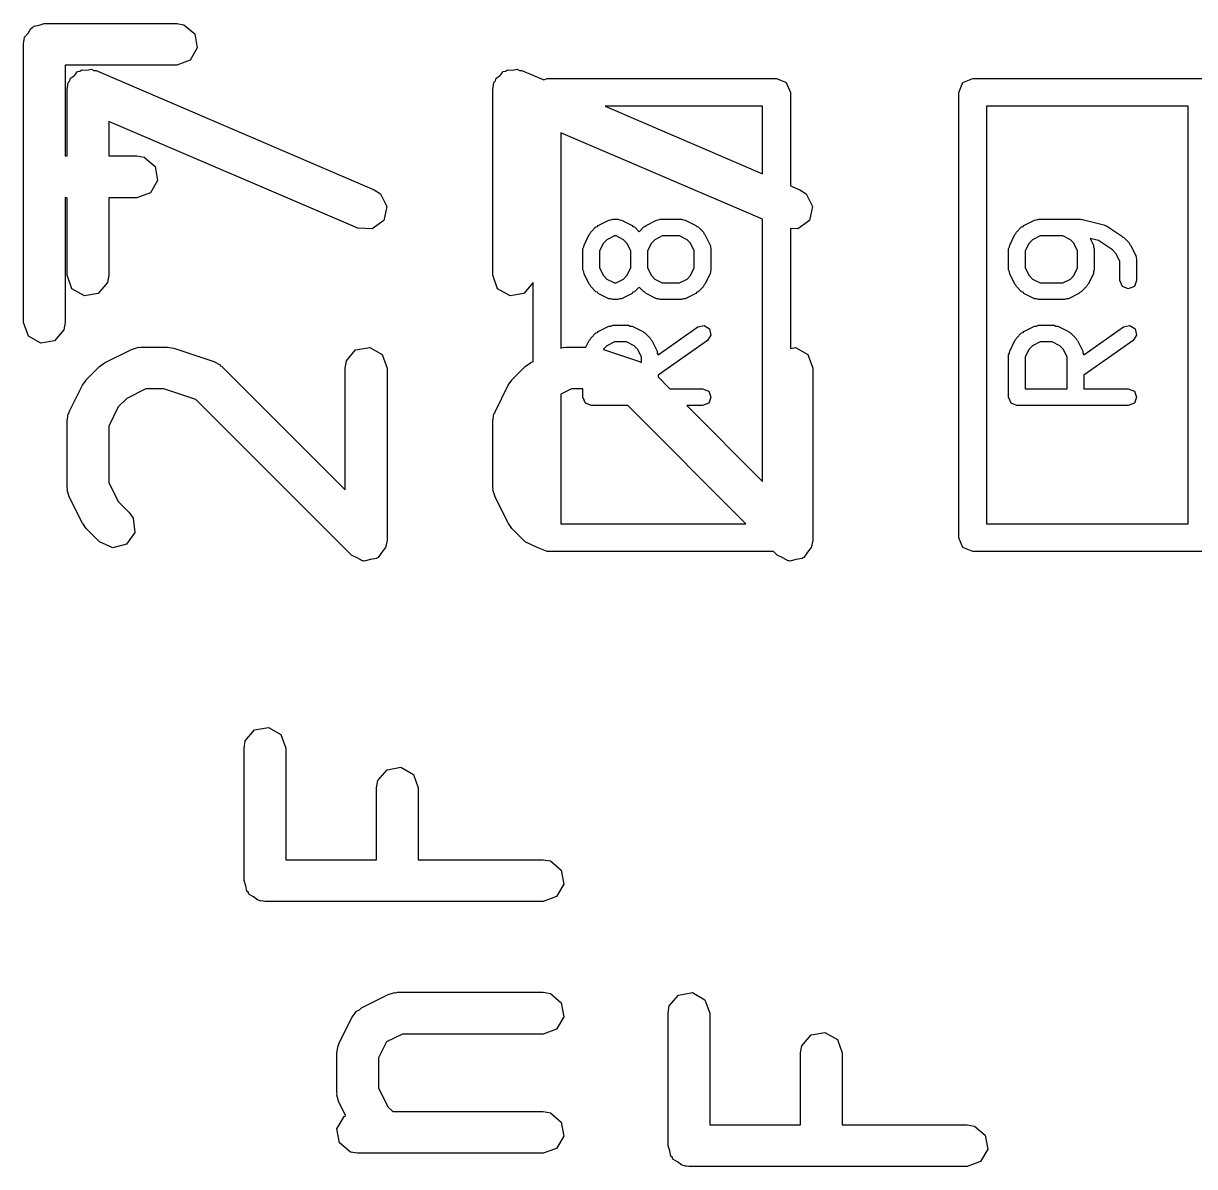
# Model space of a CAD drawing. Extents: x 115 to 337, y -185 to -59.
# Drawn here: x 223.963 to 228.173, y -84.036 to -79.93 of the extents above; entities that cross this region are included whole.
import ezdxf

# ---------------------------------------------------------------- set-up
doc = ezdxf.new("R2010")
doc.units = 0
doc.layers.add('BLACK', color=7, linetype='CONTINUOUS')

msp = doc.modelspace()

# ---------------------------------------------------------------- linework, layer by layer
at = {"layer": 'BLACK', "linetype": 'CONTINUOUS'}
for p, q in [((224, -79.9396), (224.02, -79.9362)), ((224.02, -79.9362), (224.038, -79.9295)), ((224.038, -79.9295), (224.514, -79.9295)), ((224.514, -79.9295), (224.54, -79.934)), ((224.54, -79.934), (224.579, -79.967)), ((223.966, -79.9886), (223.967, -79.9789)), ((223.967, -79.9789), (223.98, -79.9639)), ((223.98, -79.9639), (223.99, -79.9471)), ((223.99, -79.9471), (223.996, -79.9447)), ((223.996, -79.9447), (224, -79.9396)), ((224.579, -79.967), (224.588, -80.0175)), ((223.963, -80.0045), (223.965, -79.9948)), ((223.963, -81.0045), (223.963, -80.0045)), ((223.964, -79.9915), (223.966, -79.9886)), ((223.965, -79.9948), (223.964, -79.9915)), ((224.588, -80.0175), (224.562, -80.062)), ((224.562, -80.062), (224.514, -80.0795)), ((224.514, -80.0795), (224.113, -80.0795)), ((224.113, -80.0795), (224.113, -80.4057)), ((224.146, -80.1161), (224.157, -80.1027)), ((224.157, -80.1027), (224.166, -80.1011)), ((224.166, -80.1011), (224.173, -80.0958)), ((224.173, -80.0958), (224.191, -80.0968)), ((224.191, -80.0968), (224.208, -80.0937)), ((224.208, -80.0937), (224.216, -80.0982)), ((224.216, -80.0982), (224.224, -80.0987)), ((224.224, -80.0987), (225.224, -80.5272)), ((225.676, -80.1161), (225.687, -80.1027)), ((225.687, -80.1027), (225.696, -80.1011)), ((225.696, -80.1011), (225.703, -80.0958)), ((225.703, -80.0958), (225.721, -80.0968)), ((225.721, -80.0968), (225.738, -80.0937)), ((225.738, -80.0937), (225.746, -80.0982)), ((225.746, -80.0982), (225.754, -80.0987)), ((225.754, -80.0987), (225.833, -80.1322)), ((224.12, -80.1676), (224.124, -80.142)), ((224.124, -80.142), (224.13, -80.1352)), ((224.13, -80.1352), (224.132, -80.1265)), ((224.132, -80.1265), (224.146, -80.1161)), ((225.65, -80.1676), (225.654, -80.142)), ((225.654, -80.142), (225.66, -80.1352)), ((225.66, -80.1352), (225.662, -80.1265)), ((225.662, -80.1265), (225.676, -80.1161)), ((225.833, -80.1322), (225.845, -80.1271)), ((225.845, -80.1271), (226.67, -80.1271)), ((226.67, -80.1271), (226.705, -80.1418)), ((226.705, -80.1418), (226.72, -80.1771)), ((227.325, -80.1771), (227.34, -80.1418)), ((227.34, -80.1418), (227.375, -80.1271)), ((227.375, -80.1271), (228.2, -80.1271)), ((224.12, -80.4057), (224.12, -80.1676)), ((225.65, -80.8343), (225.65, -80.1676)), ((226.72, -80.1771), (226.72, -80.5125)), ((227.325, -81.7771), (227.325, -80.1771)), ((226.054, -80.2271), (226.62, -80.4696)), ((226.62, -80.2271), (226.054, -80.2271)), ((226.62, -80.4696), (226.62, -80.2271)), ((227.425, -80.2271), (227.425, -81.7271)), ((228.15, -80.2271), (227.425, -80.2271)), ((228.15, -81.7271), (228.15, -80.2271)), ((225.165, -80.6651), (224.27, -80.2814)), ((224.27, -80.2814), (224.27, -80.4057)), ((226.62, -80.6328), (225.895, -80.3221)), ((225.895, -80.3221), (225.895, -81.0966)), ((224.113, -80.4057), (224.12, -80.4057)), ((224.27, -80.4057), (224.371, -80.4057)), ((224.371, -80.4057), (224.397, -80.4102)), ((224.397, -80.4102), (224.436, -80.4432)), ((224.436, -80.4432), (224.445, -80.4937)), ((224.445, -80.4937), (224.42, -80.5382)), ((225.224, -80.5272), (225.246, -80.5415)), ((226.72, -80.5125), (226.754, -80.5272)), ((226.754, -80.5272), (226.776, -80.5415)), ((224.12, -80.5557), (224.113, -80.5557)), ((224.113, -80.5557), (224.113, -81.0045)), ((224.12, -80.8343), (224.12, -80.5557)), ((224.371, -80.5557), (224.27, -80.5557)), ((224.27, -80.5557), (224.27, -80.8343)), ((224.42, -80.5382), (224.371, -80.5557)), ((225.246, -80.5415), (225.269, -80.5873)), ((226.776, -80.5415), (226.799, -80.5873)), ((225.269, -80.5873), (225.258, -80.6372)), ((226.799, -80.5873), (226.788, -80.6372)), ((225.258, -80.6372), (225.217, -80.668)), ((226.029, -80.6551), (226.067, -80.636)), ((226.067, -80.636), (226.074, -80.6355)), ((226.074, -80.6355), (226.081, -80.6328)), ((226.081, -80.6328), (226.1, -80.6328)), ((226.1, -80.6328), (226.106, -80.6355)), ((226.106, -80.6355), (226.113, -80.636)), ((226.113, -80.636), (226.151, -80.6551)), ((226.201, -80.6551), (226.239, -80.636)), ((226.239, -80.636), (226.246, -80.6355)), ((226.246, -80.6355), (226.252, -80.6328)), ((226.252, -80.6328), (226.328, -80.6328)), ((226.328, -80.6328), (226.335, -80.6355)), ((226.335, -80.6355), (226.342, -80.636)), ((226.342, -80.636), (226.38, -80.6551)), ((226.62, -81.5757), (226.62, -80.6328)), ((226.788, -80.6372), (226.747, -80.668)), ((227.559, -80.6551), (227.597, -80.636)), ((227.597, -80.636), (227.604, -80.6355)), ((227.604, -80.6355), (227.611, -80.6328)), ((227.611, -80.6328), (227.763, -80.6328)), ((227.763, -80.6328), (227.767, -80.6343)), ((227.767, -80.6343), (227.77, -80.6337)), ((227.77, -80.6337), (227.846, -80.6528)), ((227.846, -80.6528), (227.851, -80.6559)), ((225.217, -80.668), (225.165, -80.6651)), ((225.978, -80.7256), (225.997, -80.6875)), ((225.997, -80.6875), (226, -80.6843)), ((226, -80.6843), (226.002, -80.6797)), ((226.002, -80.6797), (226.021, -80.6607)), ((226.021, -80.6607), (226.026, -80.6588)), ((226.026, -80.6588), (226.029, -80.6551)), ((226.088, -80.6928), (226.06, -80.7065)), ((226.093, -80.6928), (226.088, -80.6928)), ((226.12, -80.7066), (226.093, -80.6928)), ((226.151, -80.6551), (226.154, -80.6588)), ((226.154, -80.6588), (226.159, -80.6607)), ((226.159, -80.6607), (226.176, -80.6776)), ((226.176, -80.6776), (226.193, -80.6607)), ((226.193, -80.6607), (226.197, -80.6588)), ((226.197, -80.6588), (226.201, -80.6551)), ((226.259, -80.6928), (226.232, -80.7066)), ((226.321, -80.6928), (226.259, -80.6928)), ((226.349, -80.7065), (226.321, -80.6928)), ((226.38, -80.6551), (226.383, -80.6588)), ((226.383, -80.6588), (226.388, -80.6607)), ((226.388, -80.6607), (226.407, -80.6797)), ((226.407, -80.6797), (226.409, -80.6843)), ((226.409, -80.6843), (226.412, -80.6875)), ((226.412, -80.6875), (226.431, -80.7256)), ((226.747, -80.668), (226.72, -80.6665)), ((226.72, -80.6665), (226.72, -81.0969)), ((227.508, -80.7256), (227.527, -80.6875)), ((227.527, -80.6875), (227.53, -80.6843)), ((227.53, -80.6843), (227.532, -80.6797)), ((227.532, -80.6797), (227.551, -80.6607)), ((227.551, -80.6607), (227.556, -80.6588)), ((227.556, -80.6588), (227.559, -80.6551)), ((227.618, -80.6928), (227.59, -80.7065)), ((227.699, -80.6928), (227.618, -80.6928)), ((227.726, -80.7065), (227.699, -80.6928)), ((227.851, -80.6559), (227.856, -80.6569)), ((227.856, -80.6569), (227.913, -80.695)), ((227.913, -80.695), (227.915, -80.6976)), ((225.974, -80.739), (225.977, -80.7326)), ((225.977, -80.7326), (225.978, -80.7256)), ((226.048, -80.7187), (226.034, -80.7461)), ((226.06, -80.7065), (226.048, -80.7187)), ((226.132, -80.7187), (226.12, -80.7066)), ((226.146, -80.7461), (226.132, -80.7187)), ((226.22, -80.7187), (226.206, -80.7461)), ((226.232, -80.7066), (226.22, -80.7187)), ((226.361, -80.7187), (226.349, -80.7065)), ((226.374, -80.7461), (226.361, -80.7187)), ((226.431, -80.7256), (226.432, -80.7326)), ((226.432, -80.7326), (226.434, -80.739)), ((227.504, -80.739), (227.507, -80.7326)), ((227.507, -80.7326), (227.508, -80.7256)), ((227.578, -80.7187), (227.564, -80.7461)), ((227.59, -80.7065), (227.578, -80.7187)), ((227.738, -80.7187), (227.726, -80.7065)), ((227.752, -80.7461), (227.738, -80.7187)), ((227.827, -80.7097), (227.797, -80.7023)), ((227.797, -80.7023), (227.809, -80.7256)), ((227.809, -80.7256), (227.809, -80.7326)), ((227.809, -80.7326), (227.812, -80.739)), ((227.877, -80.7433), (227.827, -80.7097)), ((227.915, -80.6976), (227.918, -80.6988)), ((227.918, -80.6988), (227.937, -80.7178)), ((227.937, -80.7178), (227.939, -80.7224)), ((227.939, -80.7224), (227.942, -80.7256)), ((227.942, -80.7256), (227.961, -80.7637)), ((225.974, -80.8152), (225.974, -80.739)), ((226.034, -80.7461), (226.034, -80.8081)), ((226.146, -80.8081), (226.146, -80.7461)), ((226.206, -80.7461), (226.206, -80.8081)), ((226.374, -80.8081), (226.374, -80.7461)), ((226.434, -80.739), (226.434, -80.8152)), ((227.504, -80.8152), (227.504, -80.739)), ((227.564, -80.7461), (227.564, -80.8081)), ((227.752, -80.8081), (227.752, -80.7461)), ((227.812, -80.739), (227.812, -80.8152)), ((227.891, -80.7568), (227.877, -80.7433)), ((227.904, -80.7842), (227.891, -80.7568)), ((227.961, -80.7637), (227.962, -80.7707)), ((227.962, -80.7707), (227.964, -80.7771)), ((227.964, -80.7771), (227.964, -80.8533)), ((225.977, -80.8217), (225.974, -80.8152)), ((225.978, -80.8286), (225.977, -80.8217)), ((226.034, -80.8081), (226.048, -80.8356)), ((226.132, -80.8356), (226.146, -80.8081)), ((226.206, -80.8081), (226.22, -80.8356)), ((226.361, -80.8356), (226.374, -80.8081)), ((226.432, -80.8217), (226.431, -80.8286)), ((226.434, -80.8152), (226.432, -80.8217)), ((227.507, -80.8217), (227.504, -80.8152)), ((227.508, -80.8286), (227.507, -80.8217)), ((227.564, -80.8081), (227.578, -80.8356)), ((227.738, -80.8356), (227.752, -80.8081)), ((227.812, -80.8152), (227.809, -80.8217)), ((227.809, -80.8217), (227.809, -80.8286)), ((227.904, -80.8533), (227.904, -80.7842)), ((224.137, -80.8825), (224.12, -80.8343)), ((224.265, -80.8599), (224.232, -80.8992)), ((224.27, -80.8343), (224.265, -80.8599)), ((225.667, -80.8825), (225.65, -80.8343)), ((225.795, -80.8604), (225.762, -80.8992)), ((225.795, -81.1439), (225.795, -80.8604)), ((225.997, -80.8667), (225.978, -80.8286)), ((226.048, -80.8356), (226.06, -80.8477)), ((226.06, -80.8477), (226.088, -80.8614)), ((226.088, -80.8614), (226.093, -80.8614)), ((226.093, -80.8614), (226.12, -80.8477)), ((226.12, -80.8477), (226.132, -80.8356)), ((226.22, -80.8356), (226.232, -80.8477)), ((226.232, -80.8477), (226.259, -80.8614)), ((226.259, -80.8614), (226.321, -80.8614)), ((226.321, -80.8614), (226.349, -80.8477)), ((226.349, -80.8477), (226.361, -80.8356)), ((226.431, -80.8286), (226.412, -80.8667)), ((227.527, -80.8667), (227.508, -80.8286)), ((227.578, -80.8356), (227.59, -80.8477)), ((227.59, -80.8477), (227.618, -80.8614)), ((227.618, -80.8614), (227.699, -80.8614)), ((227.699, -80.8614), (227.726, -80.8477)), ((227.726, -80.8477), (227.738, -80.8356)), ((227.809, -80.8286), (227.79, -80.8667)), ((227.913, -80.8745), (227.904, -80.8533)), ((227.964, -80.8533), (227.956, -80.8745)), ((224.182, -80.9081), (224.137, -80.8825)), ((224.232, -80.8992), (224.182, -80.9081)), ((225.712, -80.9081), (225.667, -80.8825)), ((225.762, -80.8992), (225.712, -80.9081)), ((226, -80.87), (225.997, -80.8667)), ((226.002, -80.8745), (226, -80.87)), ((226.021, -80.8936), (226.002, -80.8745)), ((226.026, -80.8955), (226.021, -80.8936)), ((226.029, -80.8992), (226.026, -80.8955)), ((226.067, -80.9183), (226.029, -80.8992)), ((226.151, -80.8992), (226.113, -80.9183)), ((226.154, -80.8955), (226.151, -80.8992)), ((226.159, -80.8936), (226.154, -80.8955)), ((226.176, -80.8767), (226.159, -80.8936)), ((226.193, -80.8936), (226.176, -80.8767)), ((226.197, -80.8955), (226.193, -80.8936)), ((226.201, -80.8992), (226.197, -80.8955)), ((226.239, -80.9183), (226.201, -80.8992)), ((226.38, -80.8992), (226.342, -80.9183)), ((226.383, -80.8955), (226.38, -80.8992)), ((226.388, -80.8936), (226.383, -80.8955)), ((226.407, -80.8745), (226.388, -80.8936)), ((226.409, -80.87), (226.407, -80.8745)), ((226.412, -80.8667), (226.409, -80.87)), ((227.53, -80.87), (227.527, -80.8667)), ((227.532, -80.8745), (227.53, -80.87)), ((227.551, -80.8936), (227.532, -80.8745)), ((227.556, -80.8955), (227.551, -80.8936)), ((227.559, -80.8992), (227.556, -80.8955)), ((227.597, -80.9183), (227.559, -80.8992)), ((227.757, -80.8992), (227.719, -80.9183)), ((227.761, -80.8955), (227.757, -80.8992)), ((227.765, -80.8936), (227.761, -80.8955)), ((227.784, -80.8745), (227.765, -80.8936)), ((227.786, -80.87), (227.784, -80.8745)), ((227.79, -80.8667), (227.786, -80.87)), ((227.934, -80.8833), (227.913, -80.8745)), ((227.956, -80.8745), (227.934, -80.8833)), ((226.074, -80.9187), (226.067, -80.9183)), ((226.081, -80.9214), (226.074, -80.9187)), ((226.1, -80.9214), (226.081, -80.9214)), ((226.106, -80.9187), (226.1, -80.9214)), ((226.113, -80.9183), (226.106, -80.9187)), ((226.246, -80.9187), (226.239, -80.9183)), ((226.252, -80.9214), (226.246, -80.9187)), ((226.328, -80.9214), (226.252, -80.9214)), ((226.335, -80.9187), (226.328, -80.9214)), ((226.342, -80.9183), (226.335, -80.9187)), ((227.604, -80.9187), (227.597, -80.9183)), ((227.611, -80.9214), (227.604, -80.9187)), ((227.706, -80.9214), (227.611, -80.9214)), ((227.712, -80.9187), (227.706, -80.9214)), ((227.719, -80.9183), (227.712, -80.9187)), ((223.981, -81.0527), (223.963, -81.0045)), ((224.108, -81.0302), (224.075, -81.0695)), ((224.113, -81.0045), (224.108, -81.0302)), ((226.029, -81.036), (226.067, -81.017)), ((226.067, -81.017), (226.074, -81.0165)), ((226.074, -81.0165), (226.081, -81.0138)), ((226.081, -81.0138), (226.138, -81.0138)), ((226.138, -81.0138), (226.144, -81.0165)), ((226.144, -81.0165), (226.151, -81.017)), ((226.151, -81.017), (226.189, -81.036)), ((226.244, -81.1196), (226.387, -81.0192)), ((226.387, -81.0192), (226.41, -81.0143)), ((226.41, -81.0143), (226.429, -81.0266)), ((226.429, -81.0266), (226.434, -81.049)), ((227.559, -81.036), (227.597, -81.017)), ((227.597, -81.017), (227.604, -81.0165)), ((227.604, -81.0165), (227.611, -81.0138)), ((227.611, -81.0138), (227.668, -81.0138)), ((227.668, -81.0138), (227.674, -81.0165)), ((227.674, -81.0165), (227.681, -81.017)), ((227.681, -81.017), (227.719, -81.036)), ((227.774, -81.1196), (227.917, -81.0192)), ((227.917, -81.0192), (227.94, -81.0143)), ((227.94, -81.0143), (227.959, -81.0266)), ((227.959, -81.0266), (227.964, -81.049)), ((224.025, -81.0784), (223.981, -81.0527)), ((224.075, -81.0695), (224.025, -81.0784)), ((225.985, -81.0926), (225.997, -81.0685)), ((225.997, -81.0685), (226, -81.0652)), ((226, -81.0652), (226.002, -81.0607)), ((226.002, -81.0607), (226.021, -81.0416)), ((226.021, -81.0416), (226.026, -81.0397)), ((226.026, -81.0397), (226.029, -81.036)), ((226.088, -81.0738), (226.06, -81.0875)), ((226.131, -81.0738), (226.088, -81.0738)), ((226.158, -81.0875), (226.131, -81.0738)), ((226.189, -81.036), (226.193, -81.0397)), ((226.193, -81.0397), (226.197, -81.0416)), ((226.197, -81.0416), (226.216, -81.0607)), ((226.216, -81.0607), (226.218, -81.0652)), ((226.218, -81.0652), (226.222, -81.0685)), ((226.222, -81.0685), (226.241, -81.1066)), ((226.422, -81.0684), (226.244, -81.1928)), ((226.434, -81.049), (226.422, -81.0684)), ((227.508, -81.1066), (227.527, -81.0685)), ((227.527, -81.0685), (227.53, -81.0652)), ((227.53, -81.0652), (227.532, -81.0607)), ((227.532, -81.0607), (227.551, -81.0416)), ((227.551, -81.0416), (227.556, -81.0397)), ((227.556, -81.0397), (227.559, -81.036)), ((227.618, -81.0738), (227.59, -81.0875)), ((227.661, -81.0738), (227.618, -81.0738)), ((227.688, -81.0875), (227.661, -81.0738)), ((227.719, -81.036), (227.723, -81.0397)), ((227.723, -81.0397), (227.727, -81.0416)), ((227.727, -81.0416), (227.746, -81.0607)), ((227.746, -81.0607), (227.748, -81.0652)), ((227.748, -81.0652), (227.752, -81.0685)), ((227.752, -81.0685), (227.771, -81.1066)), ((227.952, -81.0684), (227.774, -81.1928)), ((227.964, -81.049), (227.952, -81.0684)), ((224.257, -81.1481), (224.352, -81.1005)), ((224.352, -81.1005), (224.377, -81.0931)), ((224.377, -81.0931), (224.381, -81.0941)), ((224.381, -81.0941), (224.385, -81.0926)), ((224.385, -81.0926), (224.481, -81.0926)), ((224.481, -81.0926), (224.503, -81.0965)), ((224.503, -81.0965), (224.504, -81.0965)), ((224.504, -81.0965), (224.647, -81.1441)), ((225.124, -81.142), (225.157, -81.1027)), ((225.157, -81.1027), (225.208, -81.0937)), ((225.208, -81.0937), (225.252, -81.1194)), ((225.895, -81.0966), (225.907, -81.0931)), ((225.907, -81.0931), (225.911, -81.0941)), ((225.911, -81.0941), (225.915, -81.0926)), ((225.915, -81.0926), (225.985, -81.0926)), ((226.06, -81.0875), (226.048, -81.0997)), ((226.048, -81.0997), (226.048, -81.1009)), ((226.048, -81.1009), (226.177, -81.1441)), ((226.17, -81.0997), (226.158, -81.0875)), ((226.184, -81.1271), (226.17, -81.0997)), ((226.241, -81.1066), (226.241, -81.1135)), ((226.241, -81.1135), (226.244, -81.1196)), ((226.72, -81.0969), (226.738, -81.0937)), ((226.738, -81.0937), (226.782, -81.1194)), ((227.504, -81.12), (227.507, -81.1135)), ((227.507, -81.1135), (227.508, -81.1066)), ((227.578, -81.0997), (227.564, -81.1271)), ((227.59, -81.0875), (227.578, -81.0997)), ((227.7, -81.0997), (227.688, -81.0875)), ((227.714, -81.1271), (227.7, -81.0997)), ((227.771, -81.1066), (227.771, -81.1135)), ((227.771, -81.1135), (227.774, -81.1196)), ((224.237, -81.1622), (224.255, -81.1493)), ((224.255, -81.1493), (224.257, -81.1481)), ((224.647, -81.1441), (224.67, -81.1565)), ((224.67, -81.1565), (224.672, -81.1603)), ((225.12, -81.1676), (225.124, -81.142)), ((225.252, -81.1194), (225.27, -81.1676)), ((225.767, -81.1622), (225.785, -81.1493)), ((225.785, -81.1493), (225.787, -81.1481)), ((225.787, -81.1481), (225.795, -81.1439)), ((226.177, -81.1441), (226.184, -81.1478)), ((226.184, -81.1478), (226.184, -81.1271)), ((226.782, -81.1194), (226.8, -81.1676)), ((227.504, -81.2724), (227.504, -81.12)), ((227.564, -81.1271), (227.564, -81.2424)), ((227.714, -81.2424), (227.714, -81.1271)), ((224.189, -81.2098), (224.237, -81.1622)), ((224.672, -81.1603), (224.676, -81.1622)), ((224.676, -81.1622), (225.12, -81.6056)), ((225.12, -81.6056), (225.12, -81.1676)), ((225.27, -81.1676), (225.27, -81.7867)), ((225.719, -81.2098), (225.767, -81.1622)), ((226.244, -81.1928), (226.244, -81.1997)), ((226.244, -81.1997), (226.287, -81.2424)), ((226.8, -81.1676), (226.8, -81.7867)), ((227.774, -81.1928), (227.774, -81.2424)), ((224.128, -81.3245), (224.175, -81.2293)), ((224.175, -81.2293), (224.189, -81.2113)), ((224.189, -81.2113), (224.189, -81.2098)), ((224.403, -81.2426), (224.335, -81.2769)), ((224.468, -81.2426), (224.403, -81.2426)), ((224.583, -81.2808), (224.468, -81.2426)), ((225.658, -81.3245), (225.705, -81.2293)), ((225.705, -81.2293), (225.719, -81.2113)), ((225.719, -81.2113), (225.719, -81.2098)), ((225.933, -81.2426), (225.895, -81.2616)), ((225.974, -81.2426), (225.933, -81.2426)), ((225.974, -81.2724), (225.974, -81.2426)), ((226.287, -81.2424), (226.404, -81.2424)), ((226.404, -81.2424), (226.426, -81.2512)), ((227.564, -81.2424), (227.714, -81.2424)), ((227.774, -81.2424), (227.934, -81.2424)), ((227.934, -81.2424), (227.956, -81.2512)), ((224.335, -81.2769), (224.304, -81.3073)), ((225.142, -81.8397), (224.583, -81.2808)), ((225.895, -81.2616), (225.895, -81.7271)), ((225.983, -81.2936), (225.974, -81.2724)), ((226.426, -81.2512), (226.434, -81.2724)), ((226.434, -81.2724), (226.426, -81.2936)), ((227.513, -81.2936), (227.504, -81.2724)), ((227.956, -81.2512), (227.964, -81.2724)), ((227.964, -81.2724), (227.956, -81.2936)), ((224.127, -81.329), (224.128, -81.3245)), ((224.304, -81.3073), (224.27, -81.3758)), ((225.657, -81.329), (225.658, -81.3245)), ((226.004, -81.3024), (225.983, -81.2936)), ((226.135, -81.3024), (226.004, -81.3024)), ((226.559, -81.7271), (226.135, -81.3024)), ((226.404, -81.3024), (226.347, -81.3024)), ((226.347, -81.3024), (226.62, -81.5757)), ((226.426, -81.2936), (226.404, -81.3024)), ((227.534, -81.3024), (227.513, -81.2936)), ((227.744, -81.3024), (227.534, -81.3024)), ((227.934, -81.3024), (227.744, -81.3024)), ((227.956, -81.2936), (227.934, -81.3024)), ((224.12, -81.3581), (224.124, -81.3324)), ((224.12, -81.5962), (224.12, -81.3581)), ((224.124, -81.3324), (224.127, -81.329)), ((225.65, -81.3581), (225.654, -81.3324)), ((225.65, -81.5962), (225.65, -81.3581)), ((225.654, -81.3324), (225.657, -81.329)), ((224.27, -81.3758), (224.27, -81.5785)), ((224.27, -81.5785), (224.304, -81.647)), ((224.121, -81.6004), (224.12, -81.5962)), ((224.12, -81.6048), (224.121, -81.6004)), ((224.128, -81.6297), (224.12, -81.6048)), ((225.651, -81.6004), (225.65, -81.5962)), ((225.65, -81.6048), (225.651, -81.6004)), ((225.658, -81.6297), (225.65, -81.6048)), ((224.175, -81.725), (224.128, -81.6297)), ((224.304, -81.647), (224.343, -81.686)), ((225.705, -81.725), (225.658, -81.6297)), ((224.343, -81.686), (224.358, -81.7073)), ((224.177, -81.7261), (224.175, -81.725)), ((224.189, -81.7445), (224.177, -81.7261)), ((224.237, -81.7921), (224.189, -81.7445)), ((224.358, -81.7073), (224.363, -81.7584)), ((225.707, -81.7261), (225.705, -81.725)), ((225.719, -81.7445), (225.707, -81.7261)), ((225.767, -81.7921), (225.719, -81.7445)), ((225.895, -81.7271), (226.559, -81.7271)), ((227.425, -81.7271), (228.15, -81.7271)), ((224.363, -81.7584), (224.333, -81.8005)), ((225.27, -81.7867), (225.267, -81.8028)), ((226.8, -81.7867), (226.797, -81.8028)), ((227.34, -81.8125), (227.325, -81.7771)), ((224.284, -81.8138), (224.237, -81.7921)), ((224.333, -81.8005), (224.284, -81.8138)), ((225.251, -81.8296), (225.238, -81.8481)), ((225.265, -81.8123), (225.251, -81.8296)), ((225.266, -81.8077), (225.265, -81.8123)), ((225.267, -81.8061), (225.266, -81.8077)), ((225.267, -81.8028), (225.267, -81.8061)), ((225.809, -81.8118), (225.767, -81.7921)), ((225.81, -81.8125), (225.809, -81.8118)), ((225.845, -81.8271), (225.81, -81.8125)), ((226.659, -81.8271), (225.845, -81.8271)), ((226.672, -81.8397), (226.659, -81.8271)), ((226.781, -81.8296), (226.768, -81.8481)), ((226.795, -81.8123), (226.781, -81.8296)), ((226.796, -81.8077), (226.795, -81.8123)), ((226.797, -81.8061), (226.796, -81.8077)), ((226.797, -81.8028), (226.797, -81.8061)), ((227.375, -81.8271), (227.34, -81.8125)), ((228.2, -81.8271), (227.375, -81.8271)), ((225.162, -81.8492), (225.142, -81.8397)), ((225.182, -81.8605), (225.162, -81.8492)), ((225.185, -81.8599), (225.182, -81.8605)), ((225.188, -81.8614), (225.185, -81.8599)), ((225.21, -81.8555), (225.188, -81.8614)), ((225.232, -81.8516), (225.21, -81.8555)), ((225.235, -81.849), (225.232, -81.8516)), ((225.238, -81.8481), (225.235, -81.849)), ((226.692, -81.8492), (226.672, -81.8397)), ((226.712, -81.8605), (226.692, -81.8492)), ((226.715, -81.8599), (226.712, -81.8605)), ((226.718, -81.8614), (226.715, -81.8599)), ((226.74, -81.8555), (226.718, -81.8614)), ((226.762, -81.8516), (226.74, -81.8555)), ((226.765, -81.849), (226.762, -81.8516)), ((226.768, -81.8481), (226.765, -81.849)), ((224.793, -82.4678), (224.844, -82.4589)), ((224.844, -82.4589), (224.888, -82.4845)), ((224.76, -82.5071), (224.793, -82.4678)), ((224.888, -82.4845), (224.906, -82.5327)), ((224.756, -82.5327), (224.76, -82.5071)), ((224.756, -83.0089), (224.756, -82.5327)), ((224.906, -82.5327), (224.906, -82.9339)), ((225.237, -82.6499), (225.27, -82.6106)), ((225.27, -82.6106), (225.32, -82.6017)), ((225.32, -82.6017), (225.365, -82.6274)), ((225.365, -82.6274), (225.382, -82.6756)), ((225.232, -82.6756), (225.237, -82.6499)), ((225.232, -82.9339), (225.232, -82.6756)), ((225.382, -82.6756), (225.382, -82.9339)), ((224.906, -82.9339), (225.232, -82.9339)), ((225.382, -82.9339), (225.831, -82.9339)), ((225.831, -82.9339), (225.857, -82.9384)), ((225.857, -82.9384), (225.896, -82.9714)), ((224.763, -83.0272), (224.756, -83.0089)), ((225.896, -82.9714), (225.905, -83.0219)), ((224.766, -83.0464), (224.763, -83.0272)), ((224.771, -83.0508), (224.766, -83.0464)), ((224.773, -83.0571), (224.771, -83.0508)), ((225.905, -83.0219), (225.879, -83.0664)), ((224.79, -83.0669), (224.773, -83.0571)), ((224.805, -83.0794), (224.79, -83.0669)), ((224.815, -83.0811), (224.805, -83.0794)), ((224.818, -83.0828), (224.815, -83.0811)), ((224.821, -83.0822), (224.818, -83.0828)), ((224.831, -83.0839), (224.821, -83.0822)), ((225.831, -83.0839), (224.831, -83.0839)), ((225.879, -83.0664), (225.831, -83.0839)), ((225.178, -83.4656), (225.274, -83.418)), ((225.274, -83.418), (225.298, -83.4106)), ((225.298, -83.4106), (225.303, -83.4116)), ((225.303, -83.4116), (225.307, -83.4101)), ((225.307, -83.4101), (225.831, -83.4101)), ((225.831, -83.4101), (225.857, -83.4146)), ((225.857, -83.4146), (225.896, -83.4476)), ((226.284, -83.4594), (226.317, -83.4201)), ((226.317, -83.4201), (226.368, -83.4112)), ((226.368, -83.4112), (226.412, -83.4369)), ((225.16, -83.4783), (225.171, -83.4738)), ((225.171, -83.4738), (225.178, -83.4656)), ((225.896, -83.4476), (225.905, -83.4981)), ((226.28, -83.4851), (226.284, -83.4594)), ((226.412, -83.4369), (226.43, -83.4851)), ((225.097, -83.5944), (225.145, -83.4992)), ((225.145, -83.4992), (225.16, -83.4783)), ((225.905, -83.4981), (225.879, -83.5426)), ((226.28, -83.9613), (226.28, -83.4851)), ((226.43, -83.4851), (226.43, -83.8863)), ((225.879, -83.5426), (225.831, -83.5601)), ((226.794, -83.563), (226.844, -83.5541)), ((226.844, -83.5541), (226.889, -83.5797)), ((225.094, -83.6023), (225.097, -83.5989)), ((225.097, -83.5989), (225.097, -83.5944)), ((225.268, -83.5886), (225.239, -83.6457)), ((225.325, -83.5601), (225.268, -83.5886)), ((225.831, -83.5601), (225.325, -83.5601)), ((226.761, -83.6023), (226.794, -83.563)), ((226.889, -83.5797), (226.906, -83.628)), ((225.089, -83.628), (225.094, -83.6023)), ((225.089, -83.7708), (225.089, -83.628)), ((226.756, -83.628), (226.761, -83.6023)), ((226.756, -83.8863), (226.756, -83.628)), ((226.906, -83.628), (226.906, -83.8863)), ((225.239, -83.6457), (225.239, -83.7531)), ((225.239, -83.7531), (225.273, -83.8216)), ((225.091, -83.775), (225.089, -83.7708)), ((225.09, -83.7794), (225.091, -83.775)), ((225.097, -83.8044), (225.09, -83.7794)), ((225.122, -83.854), (225.097, -83.8044)), ((225.273, -83.8216), (225.291, -83.8387)), ((225.291, -83.8387), (225.831, -83.8387)), ((225.831, -83.8387), (225.857, -83.8432)), ((225.857, -83.8432), (225.896, -83.8762)), ((225.09, -83.9006), (225.116, -83.8562)), ((225.116, -83.8562), (225.122, -83.854)), ((225.896, -83.8762), (225.905, -83.9267)), ((226.43, -83.8863), (226.756, -83.8863)), ((226.906, -83.8863), (227.355, -83.8863)), ((227.355, -83.8863), (227.381, -83.8908)), ((227.381, -83.8908), (227.42, -83.9238)), ((225.099, -83.9512), (225.09, -83.9006)), ((225.905, -83.9267), (225.879, -83.9711)), ((227.42, -83.9238), (227.429, -83.9743)), ((225.139, -83.9841), (225.099, -83.9512)), ((225.879, -83.9711), (225.831, -83.9887)), ((226.287, -83.9796), (226.28, -83.9613)), ((227.429, -83.9743), (227.403, -84.0187)), ((225.164, -83.9887), (225.139, -83.9841)), ((225.831, -83.9887), (225.164, -83.9887)), ((226.29, -83.9988), (226.287, -83.9796)), ((226.295, -84.0031), (226.29, -83.9988)), ((226.297, -84.0095), (226.295, -84.0031)), ((226.314, -84.0192), (226.297, -84.0095)), ((226.329, -84.0318), (226.314, -84.0192)), ((227.403, -84.0187), (227.355, -84.0363)), ((226.339, -84.0335), (226.329, -84.0318)), ((226.342, -84.0351), (226.339, -84.0335)), ((226.345, -84.0346), (226.342, -84.0351)), ((226.355, -84.0363), (226.345, -84.0346)), ((227.355, -84.0363), (226.355, -84.0363))]:
    msp.add_line(p, q, dxfattribs=at)

doc.saveas('drawing.dxf')
